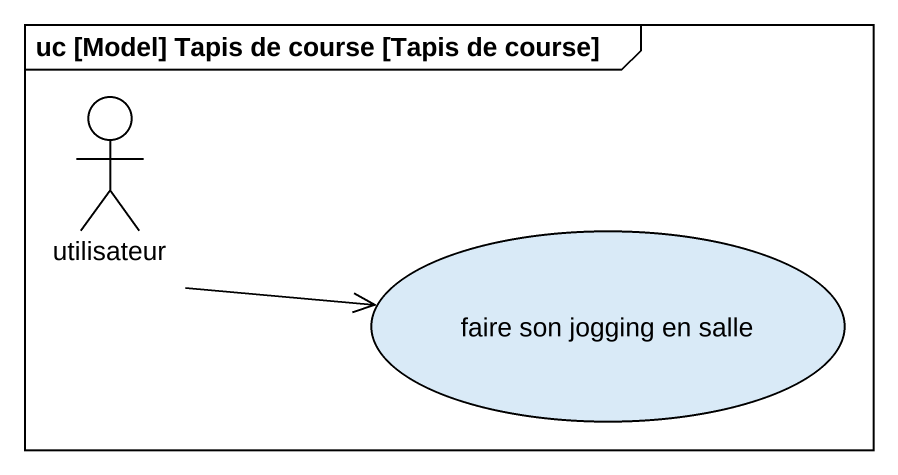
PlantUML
@startuml
mainframe uc [Model] Tapis de course [Tapis de course]
actor utilisateur
usecase "faire son jogging en salle" as faire_son_jogging_en_salle
utilisateur -right-> faire_son_jogging_en_salle
@enduml
